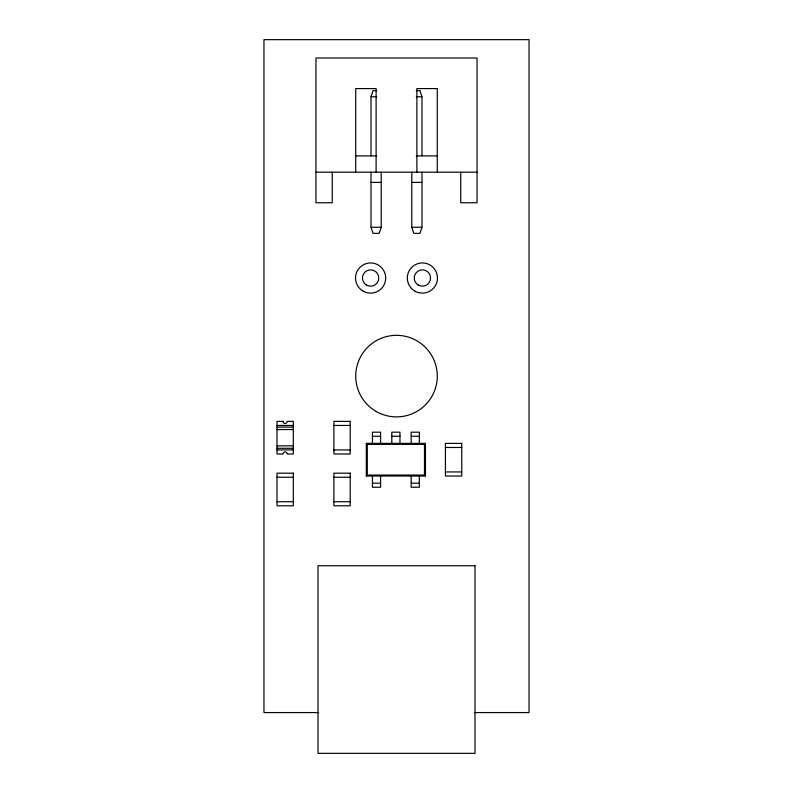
<?xml version="1.0" encoding="UTF-8"?>
<svg xmlns="http://www.w3.org/2000/svg" width="793" height="793" viewBox="0 0 793 793"><rect width="100%" height="100%" fill="white"/><g stroke="black" fill="none" stroke-linecap="round" stroke-linejoin="round"><path stroke-width="1.19" d="M371.015 155.884L371.015 96.746L373.047 90.63L376.725 90.63M381.205 172.19L381.205 227.254L379.163 233.37L373.047 233.37L371.015 227.254L371.015 172.19M421.985 172.19L421.985 227.254L419.953 233.37L413.837 233.37L411.795 227.254L411.795 172.19M366.316 476.028L367.298 475.047L424.483 475.047L425.454 476.028L425.454 443.396L366.316 443.396L366.316 476.028L425.454 476.028M366.316 443.396L367.298 444.377L424.483 444.377L425.454 443.396M416.275 90.63L419.953 90.63L421.985 96.746L421.985 155.884M371.015 96.746L376.675 96.746M416.325 96.746L421.985 96.746M355.72 155.884L376.675 155.884M416.325 155.884L437.28 155.884M315.951 172.19L477.049 172.19M371.015 182.39L381.205 182.39M411.795 182.39L421.985 182.39M371.015 227.254L381.205 227.254M411.795 227.254L421.985 227.254M277.005 425.454L293.321 425.454M333.903 425.454L350.209 425.454M277.005 427.1L293.321 427.1M277.005 429.538L293.321 429.538M372.442 436.259L380.59 436.259M391.811 436.259L399.969 436.259M411.18 436.259L419.338 436.259M277.005 445.844L293.321 445.844M445.438 447.48L461.754 447.48M277.005 448.283L293.321 448.283M277.005 449.928L293.321 449.928M333.903 449.928L350.209 449.928M445.438 471.944L461.754 471.944M277.005 477.247L293.321 477.247M333.903 477.247L350.209 477.247M372.442 483.165L380.59 483.165M411.18 483.165L419.338 483.165M277.005 501.721L293.321 501.721M333.903 501.721L350.209 501.721M318.657 712.57L263.96 712.57L263.96 39.65L529.04 39.65L529.04 712.57L474.343 712.57M460.733 172.19L460.733 202.78L477.049 202.78L477.049 57.998L315.951 57.998L315.951 202.78L332.267 202.78L332.267 172.19M437.28 172.19L437.28 88.588L416.89 88.588L416.89 172.19M424.483 444.377L424.483 475.047M419.338 443.396L419.338 432.185L411.18 432.185L411.18 443.396M419.338 476.028L419.338 487.239L411.18 487.239L411.18 476.028M399.969 443.396L399.969 432.185L391.811 432.185L391.811 443.396M380.59 443.396L380.59 432.185L372.442 432.185L372.442 443.396M380.59 476.028L380.59 487.239L372.442 487.239L372.442 476.028M376.11 172.19L376.11 88.588L355.72 88.588L355.72 172.19M367.298 444.377L367.298 475.047M283.121 421.38L277.005 421.38L277.005 454.002L283.121 454.002A2.042 2.042 0 0 1 285.163 451.96A2.042 2.042 0 0 1 287.205 454.002L293.321 454.002L293.321 421.38L287.205 421.38A2.042 2.042 0 0 1 285.163 423.412A2.042 2.042 0 0 1 283.121 421.38M350.209 421.38L333.903 421.38L333.903 454.002L350.209 454.002L350.209 421.38M461.754 443.396L445.438 443.396L445.438 476.028L461.754 476.028L461.754 443.396M293.321 473.173L277.005 473.173L277.005 505.795L293.321 505.795L293.321 473.173M350.209 473.173L333.903 473.173L333.903 505.795L350.209 505.795L350.209 473.173M475.007 565.746L317.993 565.746L317.993 753.35L475.007 753.35L475.007 565.746M376.11 411.428A40.78 40.78 0 0 0 437.28 376.11A40.78 40.78 0 0 0 376.11 340.792A40.78 40.78 0 0 0 376.11 411.428M363.055 291.09A15.087 15.087 0 0 0 385.695 278.026A15.087 15.087 0 0 0 363.055 264.961A15.087 15.087 0 0 0 363.055 291.09M414.848 291.09A15.087 15.087 0 0 0 437.488 278.026A15.087 15.087 0 0 0 414.848 264.961A15.087 15.087 0 0 0 414.848 291.09M418.317 285.093A8.158 8.158 0 0 0 430.549 278.026A8.158 8.158 0 0 0 418.317 270.958A8.158 8.158 0 0 0 418.317 285.093M366.525 285.093A8.158 8.158 0 0 0 378.757 278.026A8.158 8.158 0 0 0 366.525 270.958A8.158 8.158 0 0 0 366.525 285.093"/></g></svg>
